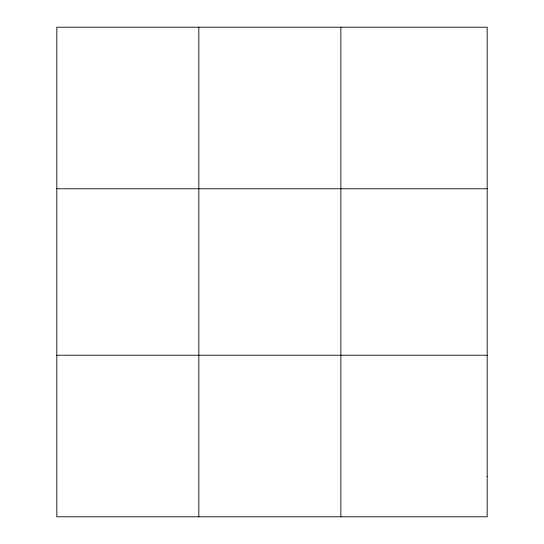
<?xml version="1.0" encoding="UTF-8"?>
<svg xmlns="http://www.w3.org/2000/svg" width="544" height="544" viewBox="0 0 544 544"><rect width="100%" height="100%" fill="white"/><g stroke="black" fill="none" stroke-linecap="round" stroke-linejoin="round"><path stroke-width="0.82" d="M198.839 27.2L198.839 516.8M340.864 27.2L340.864 516.8M56.814 188.768L487.186 188.768M56.814 355.232L487.186 355.232M487.186 476.408L487.186 516.8L56.814 516.8L56.814 27.2L487.186 27.2L487.186 476.408"/></g></svg>
